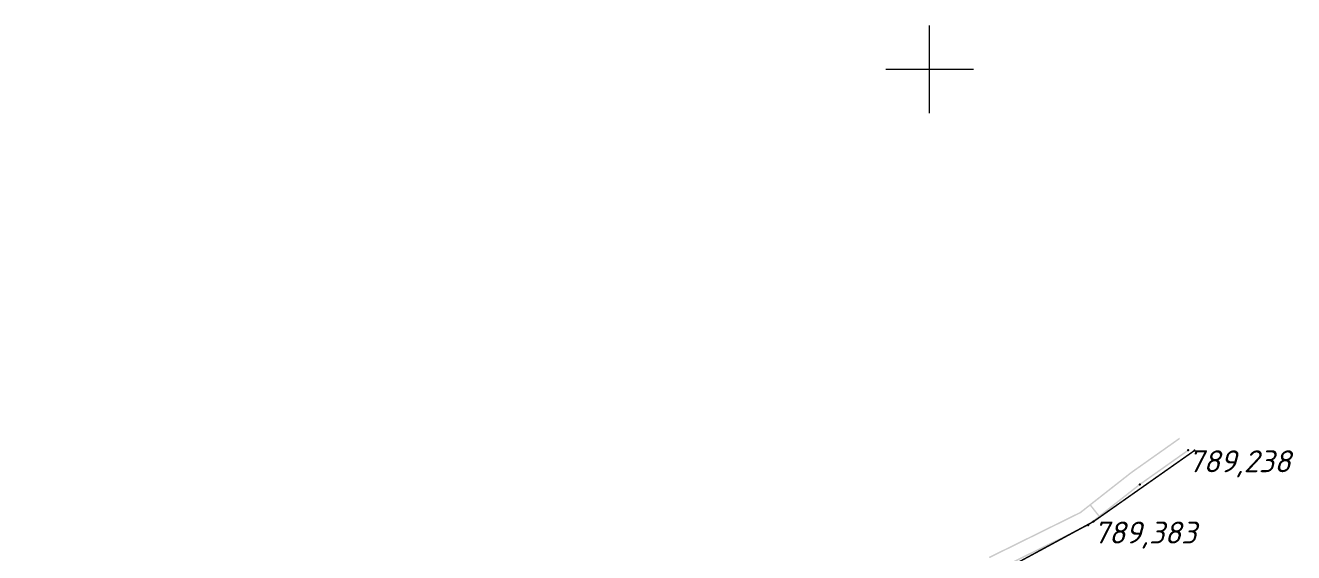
# Model space of a CAD drawing. Header units: metres. Extents: x 629572 to 645168, y 4785785 to 4790166.
# Drawn here: x 633538.2 to 633624.9, y 4788466.9 to 4788503 of the extents above; entities that cross this region are included whole.
import ezdxf

# ---------------------------------------------------------------- set-up
doc = ezdxf.new("R2010")
doc.units = ezdxf.units.M
doc.layers.get('0').update_dxf_attribs({"linetype": 'CONTINUOUS'})
for name, color, linetype in [('Газопровод подземный', 7, 'CONTINUOUS'), ('Нурсултан', 7, 'CONTINUOUS'), ('Ограды каменные и жб (H более 1м) - по краю', 7, 'CONTINUOUS'), ('Сетка координатная', 7, 'CONTINUOUS')]:
    doc.layers.add(name, color=color, linetype=linetype)
doc.styles.add('ISOCPEUR', font='isocpeui.ttf')
doc.styles.get("Standard").update_dxf_attribs({"font": 'isocpeui.ttf'})
doc.linetypes.add('GAZ_NIZ_DAV', pattern='A,10,-1.8,["S",Standard,S=1.8,R=90,X=0,Y=-0.594],0', length=11.8)

# ---------------------------------------------------------------- blocks, each defined once
blk = doc.blocks.new('Крест')
at = {"color": 0, "linetype": 'Continuous', "lineweight": 0, "flags": 128}
for points in [[(0, -1), (0, 1)], [(-1, 0), (1, 0)]]:
    blk.add_lwpolyline(points, dxfattribs=at)

msp = doc.modelspace()

# ---------------------------------------------------------------- hatches: boundary and pattern name
at = {"layer": 'Ограды каменные и жб (H более 1м) - по краю'}
for points in [[(633615.026, 4788473.238), (633617.105, 4788474.709), (633617.057, 4788474.778), (633617.047, 4788474.791), (633614.968, 4788473.319), (633613.758, 4788472.463), (633613.737, 4788472.448), (633613.716, 4788472.431), (633612.636, 4788471.582), (633610.973, 4788470.274), (633611.035, 4788470.195), (633612.698, 4788471.503), (633613.778, 4788472.353), (633613.797, 4788472.368), (633613.816, 4788472.381)], [(633614.366, 4788471.604), (633614.366, 4788471.604), (633614.395, 4788471.566), (633615.603, 4788472.421), (633617.683, 4788473.893), (633617.634, 4788473.962), (633617.625, 4788473.975), (633615.546, 4788472.503), (633614.336, 4788471.647), (633614.335, 4788471.646), (633614.334, 4788471.645), (633613.254, 4788470.796), (633611.592, 4788469.488), (633611.654, 4788469.409), (633613.316, 4788470.717), (633614.395, 4788471.566), (633614.366, 4788471.604), (633614.365, 4788471.606)], [(633611.513, 4788469.426), (633610.799, 4788468.865), (633608.952, 4788467.953), (633606.391, 4788466.688), (633604.494, 4788465.752), (633604.539, 4788465.662), (633606.435, 4788466.599), (633608.996, 4788467.863), (633610.848, 4788468.777), (633610.853, 4788468.779), (633610.857, 4788468.783), (633611.614, 4788469.378), (633611.583, 4788469.418), (633611.614, 4788469.378), (633611.654, 4788469.409), (633611.623, 4788469.449), (633611.004, 4788470.235), (633610.973, 4788470.274), (633610.934, 4788470.243), (633610.263, 4788469.715), (633608.509, 4788468.849), (633605.948, 4788467.585), (633604.052, 4788466.649), (633604.096, 4788466.559), (633605.993, 4788467.495), (633608.553, 4788468.76), (633610.317, 4788469.63), (633610.283, 4788469.684), (633610.284, 4788469.682), (633610.317, 4788469.63), (633610.957, 4788470.134)]]:
    msp.add_hatch(color=7, dxfattribs=at).paths.add_polyline_path(points)

# ---------------------------------------------------------------- linework, layer by layer
at = {"layer": 'Газопровод подземный', "color": 50, "linetype": 'GAZ_NIZ_DAV', "lineweight": 13, "const_width": 0.1, "flags": 128}
msp.add_lwpolyline([(633461.057, 4788456.075), (633467.572, 4788453.866), (633469.594, 4788453.378), (633490.975, 4788450.497), (633525.603, 4788446.031), (633588.991, 4788438.585), (633589.321, 4788440.48), (633604.344, 4788465.351), (633611.19, 4788469.06), (633618.082, 4788473.913)], dxfattribs=at)
at = {"layer": 'Нурсултан', "color": 7}
for p in [(633617.654, 4788473.934, 2.561), (633618.082, 4788473.913, 2.607), (633614.365, 4788471.606, 2.685), (633611.19, 4788469.06, 2.706), (633610.826, 4788468.822, 2.699)]:
    msp.add_point(p, dxfattribs=at)

# ---------------------------------------------------------------- block references
at = {"layer": 'Сетка координатная', "color": 136, "linetype": 'Continuous', "true_color": 0x008080, "xscale": 3, "yscale": 3}
msp.add_blockref('Крест', (633600, 4788500), dxfattribs=at)

# ---------------------------------------------------------------- texts
at = {"layer": 'Нурсултан', "color": 251, "char_height": 1.5, "attachment_point": 1, "style": 'ISOCPEUR'}
for s, insert in [('789,238', (633617.654, 4788473.934, 2.561)), ('789,383', (633611.19, 4788469.06, 2.706))]:
    msp.add_mtext(s, dxfattribs=dict(at, insert=insert))

doc.saveas('drawing.dxf')
